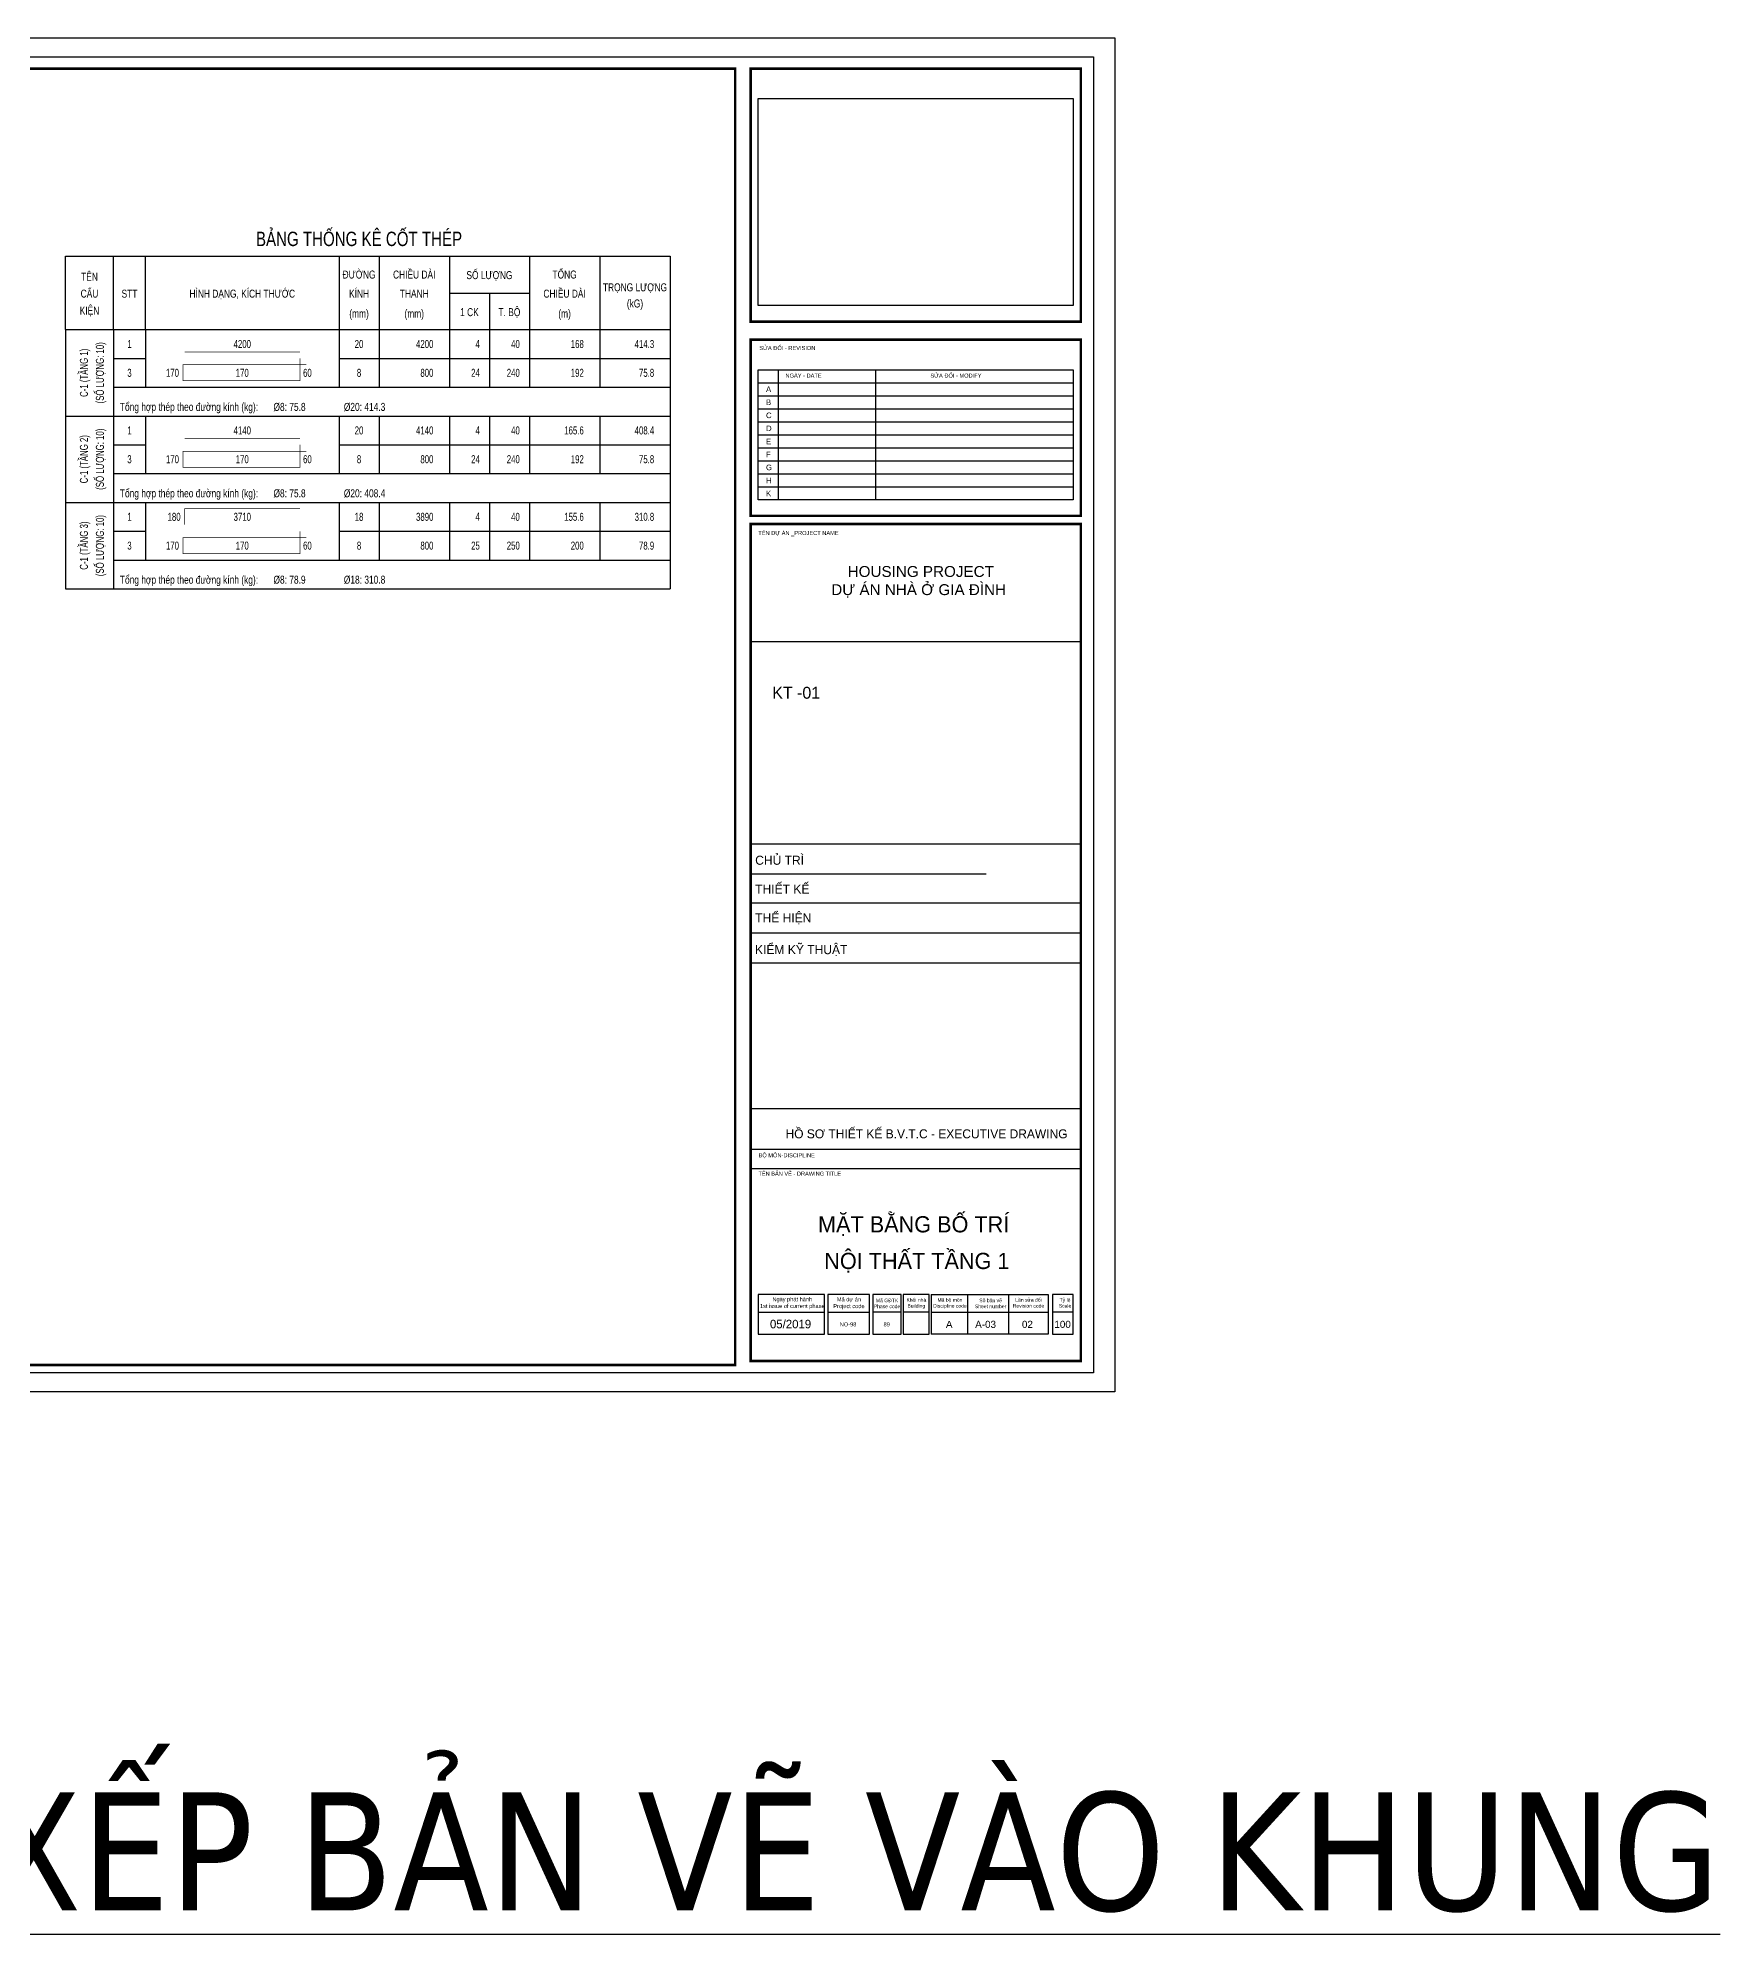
# Model space of a CAD drawing. Header units: inches. Extents: x 442278 to 842836, y -356313 to 59457.
# Drawn here: x 629726 to 639979, y -211949 to -200394 of the extents above; entities that cross this region are included whole.
import ezdxf
from ezdxf.enums import TextEntityAlignment as Align

# ---------------------------------------------------------------- set-up
doc = ezdxf.new("R2010")
doc.units = ezdxf.units.IN
doc.header["$LTSCALE"] = 250
doc.header["$MEASUREMENT"] = 0
for name, color, linetype in [('-KHAO-5000-TEXT', 7, 'Continuous'), ('3', 9, 'Continuous'), ('gsgsdfg', 31, 'Continuous'), ('khungbve', 7, 'Continuous'), ('LA.BT', 7, 'Continuous'), ('LA.DIM', 251, 'Continuous'), ('LA.TC', 3, 'Continuous'), ('LA.TEXT', 60, 'Continuous'), ('NETTHAY', 8, 'Continuous'), ('NTHAY', 8, 'Continuous'), ('t', 153, 'Continuous'), ('TEXT', 7, 'Continuous')]:
    doc.layers.add(name, color=color, linetype=linetype)
doc.styles.add('AVANTH', font='')
doc.styles.add('M1', font='')
doc.styles.add('S.BTEXT', font='arial.ttf', dxfattribs={"width": 0.75})
doc.styles.add('S.STEXT', font='arial.ttf', dxfattribs={"width": 0.7})
doc.styles.add('SWIS721', font='swiss.ttf')
doc.styles.add('VnAvantH', font='', dxfattribs={"width": 0.7})
doc.styles.add('XREF_ISO_A1_VER$0$SWIS721', font='swiss.ttf')
doc.styles.get('AVANTH').set_extended_font_data('.VnAvantH')
doc.styles.get('M1').set_extended_font_data('.VnAvantH')
doc.styles.get('VnAvantH').set_extended_font_data('.VnAvantH')

# ---------------------------------------------------------------- blocks, each defined once
blk = doc.blocks.new('KHUNG CHUAN SEICO')
at = {"layer": 'DEFPOINTS', "lineweight": -3, "ltscale": 2000}
blk.add_lwpolyline([(0, 397.16), (572.13, 397.16), (572.13, 0), (0, 0)], close=True, dxfattribs=at)
at = {"layer": 'gsgsdfg'}
blk.add_lwpolyline([(0, 397.16), (572.13, 397.16), (572.13, 0), (0, 0)], close=True, dxfattribs=at)
blk.add_lwpolyline([(0, 397.16), (572.13, 397.16), (572.13, 0), (0, 0)], close=True, dxfattribs=at)
at = {"layer": 'khungbve', "color": 7}
for p, q in [((465.32, 160.79), (562.18, 160.79)), ((465.32, 143.49), (562.18, 143.49)), ((465.32, 134.68), (562.18, 134.68)), ((465.32, 125.87), (562.18, 125.87)), ((465.32, 125.87), (562.18, 125.87)), ((465.32, 125.87), (562.18, 125.87))]:
    blk.add_line(p, q, dxfattribs=at)
at = {"layer": 'khungbve', "linetype": 'Continuous', "ltscale": 15}
blk.add_line((465.32, 151.98), (534.43, 151.98), dxfattribs=at)
at = {"layer": 'NETTHAY', "ltscale": 0.5}
for points, const_width in [([(26.26, 388.15), (460.75, 388.15), (460.75, 7.88), (26.26, 7.88), (26.26, 388.51)], 0.743), ([(465.32, 388.15), (562.18, 388.15), (562.18, 313.94), (465.32, 313.94), (465.32, 388.51)], 0.74), ([(465.32, 308.63), (562.18, 308.63), (562.18, 256.95), (465.32, 256.95), (465.32, 309)], 0.74), ([(465.32, 254.56), (562.18, 254.56), (562.18, 9.02), (465.32, 9.02), (465.32, 254.56)], 0.74)]:
    blk.add_lwpolyline(points, dxfattribs=dict(at, const_width=const_width))
at = {"layer": 'NTHAY', "lineweight": -3, "ltscale": 2000}
for p, q in [((467.64, 296.02), (559.96, 296.02)), ((473.5, 261.64), (473.5, 299.84)), ((502.03, 261.64), (502.03, 299.84)), ((467.64, 292.2), (559.96, 292.2)), ((467.64, 288.38), (559.96, 288.38)), ((467.64, 284.56), (559.96, 284.56)), ((467.64, 280.74), (559.96, 280.74)), ((467.64, 276.92), (559.96, 276.92)), ((467.64, 273.1), (559.96, 273.1)), ((467.64, 269.28), (559.96, 269.28)), ((467.64, 265.46), (559.96, 265.46)), ((562.18, 83.01), (465.32, 83.01)), ((465.32, 71.23), (562.18, 71.23)), ((562.18, 65.43), (465.32, 65.43)), ((518.31, 28.54), (518.31, 16.88)), ((528.91, 28.54), (528.91, 16.88)), ((540.91, 28.54), (540.91, 16.88)), ((467.54, 23.38), (487.01, 23.38)), ((487.99, 23.38), (500.13, 23.38)), ((509.43, 23.38), (501.12, 23.38)), ((517.65, 23.38), (510.09, 23.38)), ((518.31, 23.38), (552.56, 23.38)), ((559.96, 23.38), (553.87, 23.38))]:
    blk.add_line(p, q, dxfattribs=at)
for points in [[(24.06, 391.61), (565.91, 391.61), (565.91, 5.55), (24.06, 5.55)], [(467.54, 379.35), (559.96, 379.35), (559.96, 318.63), (467.54, 318.63)], [(467.54, 299.84), (559.96, 299.84), (559.96, 261.64), (467.54, 261.64)], [(562.18, 254.56), (465.32, 254.56), (465.32, 220.15), (562.18, 220.15)], [(487.01, 28.54), (467.54, 28.54), (467.54, 16.88), (487.01, 16.88)], [(500.13, 28.54), (487.99, 28.54), (487.99, 16.88), (500.13, 16.88)], [(501.12, 16.88), (509.43, 16.88), (509.43, 28.54), (501.12, 28.54)], [(510.09, 16.88), (517.65, 16.88), (517.65, 28.54), (510.09, 28.54)], [(553.87, 16.88), (559.96, 16.88), (559.96, 28.54), (553.87, 28.54)]]:
    blk.add_lwpolyline(points, close=True, dxfattribs=at)
at = {"layer": 'NTHAY', "lineweight": -3, "ltscale": 2000, "const_width": 0.329}
blk.add_lwpolyline([(465.32, 308.63), (562.18, 308.63), (562.18, 256.95), (465.32, 256.95)], close=True, dxfattribs=at)
at = {"layer": 'NTHAY', "lineweight": -3, "ltscale": 2000}
blk.add_lwpolyline([(518.31, 28.54), (552.56, 28.54), (552.56, 16.88), (518.31, 16.88)], dxfattribs=at)
at = {"layer": '-KHAO-5000-TEXT', "linetype": 'Continuous', "ltscale": 15, "style": 'AVANTH', "oblique": 360}
for s, height, p in [('chñ tr×', 2.644, (466.64, 155.94)), ('THIÕT KÕ', 2.644, (466.64, 147.49)), ('thÓ hiÖn', 2.644, (466.64, 139)), ('KIÓM Kü THUËT', 2.6441, (466.59, 129.72))]:
    blk.add_text(s, height=height, rotation=360, dxfattribs=at).set_placement(p, align=Align.MIDDLE_LEFT)
at = {"layer": '3', "ltscale": 0.5, "style": 'VnAvantH'}
for tag, height, p in [('DRAWING1', 4.75, (514.01, 46.77)), ('DRAWING2', 4.75, (514.07, 36.02)), ('DATE', 2.5, (477.02, 18.64))]:
    blk.add_attdef(tag, text='', height=height, dxfattribs=at).set_placement(p, align=Align.CENTER)
at = {"layer": 't', "lineweight": -3}
for s, insert, char_height, width, attachment_point, style in [('{\\fArial|b0|i0|c0|p34;SỬA ĐỔI - REVISION}', (467.85, 306.8), 1.1889, 39.4464, 1, 'XREF_ISO_A1_VER$0$SWIS721'), ('{\\f.VnArialH|b0|i0|c0|p34;a}', (469.81, 294.91), 1.6436, 39.4464, 1, 'XREF_ISO_A1_VER$0$SWIS721'), ('{\\fArial|b0|i0|c0|p34;NGÀY - DATE}', (475.53, 298.7), 1.1889, 39.4464, 1, 'XREF_ISO_A1_VER$0$SWIS721'), ('{\\fArial|b0|i0|c0|p34;SỬA ĐỔI - MODIFY}', (518.05, 298.7), 1.1889, 39.4464, 1, 'XREF_ISO_A1_VER$0$SWIS721'), ('{\\fArial|b0|i0|c0|p34;TÊN DỰ ÁN _PROJECT NAME}', (467.56, 252.53), 1.1889, 39.4464, 1, 'XREF_ISO_A1_VER$0$SWIS721'), ('{\\fArial|b0|i0|c0|p34; HOUSING PROJECT\\PDỰ ÁN NHÀ Ở GIA ĐÌNH}', (514.6, 242.24), 3.1952, 131.0539, 2, 'XREF_ISO_A1_VER$0$SWIS721'), ('{\\fArial|b0|i0|c0|p34;BỘ\\f.VnArial NarrowH|b0|i0|c0|p34; \\fArial|b0|i0|c0|p34;MÔN-DISCIPLINE}', (467.63, 69.99), 1.1889, 39.4464, 1, 'XREF_ISO_A1_VER$0$SWIS721'), ('{\\fArial|b0|i0|c0|p34;TÊN BẢN VẼ - DRAWING TITLE}', (467.58, 64.59), 1.1834, 31.9189, 1, 'XREF_ISO_A1_VER$0$SWIS721'), ('{\\fArial|b0|i0|c0|p34;Mã dự án\\PProject code}', (494.14, 25.95), 1.1834, 16.9056, 5, 'XREF_ISO_A1_VER$0$SWIS721'), ('{\\fArial|b0|i0|c0|p34;Mã G\\fArial|b0|i0|c238|p34;ĐTK\\PPh\\fArial|b0|i0|c0|p34;ase code}', (505.32, 25.94), 1.0519, 16.9056, 5, 'XREF_ISO_A1_VER$0$SWIS721'), ('{\\fArial|b0|i0|c0|p34;Khố\\fArial|b0|i0|c238|p34;i nh\\fArial|b0|i0|c0|p34;à\\fArial|b0|i0|c238|p34;\\PBuilding}', (513.92, 25.94), 1.0519, 16.9056, 5, 'XREF_ISO_A1_VER$0$SWIS721'), ('{\\fArial|b0|i0|c0|p34;Mã\\fArial|b0|i0|c238|p34; b\\fArial|b0|i0|c0|p34;ộ\\fArial|b0|i0|c238|p34; m\\fArial|b0|i0|c0|p34;ô\\fArial|b0|i0|c238|p34;n\\PD\\fArial|b0|i0|c0|p34;iscipline code}', (523.78, 25.94), 1.0519, 16.9056, 5, 'XREF_ISO_A1_VER$0$SWIS721'), ('{\\fArial|b0|i0|c0|p34;Số bản vẽ\\PSheet number}', (535.7, 25.94), 1.0519, 16.9056, 5, 'XREF_ISO_A1_VER$0$SWIS721'), ('{\\fArial|b0|i0|c0|p34;Lầ\\fArial|b0|i0|c238|p34;n s\\fArial|b0|i0|c0|p34;ử\\fArial|b0|i0|c238|p34;a đ\\fArial|b0|i0|c0|p34;ổi\\PRevision code}', (546.82, 26.1), 1.0519, 16.9056, 5, 'XREF_ISO_A1_VER$0$SWIS721'), ('{\\fArial|b0|i0|c0|p34;Tỷ lệ\\PScale}', (557.54, 26.1), 1.0519, 16.9056, 5, 'XREF_ISO_A1_VER$0$SWIS721'), ('{\\fArial|b0|i0|c0|p34;NO-98}', (493.89, 19.79), 1.1834, 16.9056, 5, 'XREF_ISO_A1_VER$0$SWIS721'), ('{\\fArial|b0|i0|c0|p34;89}', (505.22, 19.79), 1.1834, 16.9056, 5, 'XREF_ISO_A1_VER$0$SWIS721'), ('{\\fArial|b0|i0|c0|p34;A}', (523.56, 19.79), 2.0709, 16.9056, 5, 'SWIS721'), ('{\\fArial|b0|i0|c0|p34;A-03}', (534.24, 19.79), 2.0709, 16.9056, 5, 'SWIS721'), ('{\\fArial|b0|i0|c0|p34;02}', (546.51, 19.79), 2.0709, 16.9056, 5, 'SWIS721'), ('{\\fArial|b0|i0|c0|p34;100}', (556.83, 19.79), 2.0709, 16.9056, 5, 'SWIS721')]:
    blk.add_mtext(s, dxfattribs=dict(at, insert=insert, char_height=char_height, width=width, attachment_point=attachment_point, style=style))
at = {"layer": 't', "lineweight": 9, "char_height": 1.6436, "width": 39.4464, "attachment_point": 1, "style": 'XREF_ISO_A1_VER$0$SWIS721'}
for s, insert in [('{\\f.VnArialH|b0|i0|c0|p34;b}', (469.81, 291.09)), ('{\\f.VnArialH|b0|i0|c0|p34;c}', (469.81, 287.27)), ('{\\f.VnArialH|b0|i0|c0|p34;d}', (469.81, 283.45)), ('{\\f.VnArialH|b0|i0|c0|p34;e}', (469.81, 279.63)), ('{\\f.VnArialH|b0|i0|c0|p34;f}', (469.81, 275.81)), ('{\\f.VnArialH|b0|i0|c0|p34;g}', (469.81, 271.99)), ('{\\f.VnArialH|b0|i0|c0|p34;h}', (469.81, 268.17)), ('{\\f.VnArialH|b0|i0|c0|p34;k}', (469.81, 264.35))]:
    blk.add_mtext(s, dxfattribs=dict(at, insert=insert))
at = {"layer": 't', "lineweight": -3, "insert": (477.52, 26), "char_height": 1.1834, "attachment_point": 5, "style": 'XREF_ISO_A1_VER$0$SWIS721'}
blk.add_mtext('Ngày phát hành\\P1st issue of current phase', dxfattribs=at)
at = {"layer": 'TEXT', "lineweight": -3, "style": 'M1'}
blk.add_text('hå s¬ thiÕt kÕ b.v.t.c - executive drawing', height=2.6298, dxfattribs=at).set_placement((475.54, 74.37))
blk = doc.blocks.new('TIEUDE.BTKD')
at = {"layer": 'LA.BT'}
for p, q in [((0, -350), (0, -120)), ((0, -120), (1890, -120)), ((150, -350), (150, -120)), ((250, -350), (250, -120)), ((855, -120), (855, -350)), ((980, -120), (980, -350)), ((1200, -120), (1200, -350)), ((1450, -120), (1450, -350)), ((1670, -120), (1670, -350)), ((1890, -120), (1890, -350)), ((1200, -235.6), (1450, -235.6)), ((1325, -235.6), (1325, -350)), ((0, -350), (1890, -350))]:
    blk.add_line(p, q, dxfattribs=at)
at = {"layer": 'LA.TEXT', "style": 'S.BTEXT', "width": 0.75}
blk.add_text('BẢNG THỐNG KÊ CỐT THÉP', height=45, dxfattribs=at).set_placement((917.5, -60), align=Align.MIDDLE)
for s, p in [('TÊN', (75, -197.2)), ('ĐƯỜNG', (917.5, -190.4)), ('CHIỀU DÀI', (1090, -190.4)), ('SỐ LƯỢNG', (1325, -192.2)), ('TỔNG', (1560, -190.4)), ('CẤU', (75, -250)), ('STT', (200, -250.1)), ('HÌNH DẠNG, KÍCH THƯỚC', (552.5, -250.1)), ('KÍNH', (917.5, -250.1)), ('THANH', (1090, -250.1)), ('CHIỀU DÀI', (1560, -250.1)), ('TRỌNG LƯỢNG', (1780, -230.3)), ('KIỆN', (75, -303)), ('(mm)', (917.5, -312.4)), ('(mm)', (1090, -312.4)), ('1 CK', (1262.5, -307.9)), ('T. BỘ', (1387.5, -307.9)), ('(m)', (1560, -312.4)), ('(kG)', (1780, -280.8))]:
    blk.add_text(s, height=25, dxfattribs=at).set_placement(p, align=Align.CENTER)
blk = doc.blocks.new('TH.2')
at = {"layer": 'LA.TC', "const_width": 2}
blk.add_lwpolyline([(222.5, 20), (582.5, 20)], dxfattribs=at)
at = {"layer": 'LA.TEXT', "style": 'S.STEXT', "width": 0.7}
for tag, p in [('SH', (50, 45)), ('L2', (402.5, 45)), ('DK', (767.5, 45))]:
    blk.add_attdef(tag, text='', height=25, dxfattribs=at).set_placement(p, align=Align.MIDDLE)
for tag, p in [('DAI', (1000, 45)), ('SL1', (1145, 45)), ('SLA', (1270, 45)), ('DT', (1470, 45)), ('TL', (1690, 45))]:
    blk.add_attdef(tag, text='', height=25, dxfattribs=at).set_placement(p, align=Align.MIDDLE_RIGHT)
blk = doc.blocks.new('TH.14')
at = {"layer": 'LA.TC', "const_width": 2}
blk.add_lwpolyline([(582.5, 90), (582.5, 20), (217.5, 20), (217.5, 70), (602.5, 70)], dxfattribs=at)
at = {"layer": 'LA.TEXT', "style": 'S.STEXT', "width": 0.7}
for tag, p in [('SH', (50, 45)), ('L2', (402.5, 45)), ('DK', (767.5, 45))]:
    blk.add_attdef(tag, text='', height=25, dxfattribs=at).set_placement(p, align=Align.MIDDLE)
for tag, p in [('L1', (204.7, 45)), ('DAI', (1000, 45)), ('SL1', (1145, 45)), ('SLA', (1270, 45)), ('DT', (1470, 45)), ('TL', (1690, 45))]:
    blk.add_attdef(tag, text='', height=25, dxfattribs=at).set_placement(p, align=Align.MIDDLE_RIGHT)
blk.add_attdef('M', text='', height=25, dxfattribs=at).set_placement((592.5, 45), align=Align.MIDDLE_LEFT)
blk = doc.blocks.new('TH.6')
at = {"layer": 'LA.TC', "const_width": 2}
blk.add_lwpolyline([(582.5, 70), (222.5, 70), (222.5, 20)], dxfattribs=at)
at = {"layer": 'LA.TEXT', "style": 'S.STEXT', "width": 0.7}
for tag, p in [('SH', (50, 45)), ('L2', (402.5, 45)), ('DK', (767.5, 45))]:
    blk.add_attdef(tag, text='', height=25, dxfattribs=at).set_placement(p, align=Align.MIDDLE)
for tag, p in [('L1', (209.8, 45)), ('DAI', (1000, 45)), ('SL1', (1145, 45)), ('SLA', (1270, 45)), ('DT', (1470, 45)), ('TL', (1690, 45))]:
    blk.add_attdef(tag, text='', height=25, dxfattribs=at).set_placement(p, align=Align.MIDDLE_RIGHT)

msp = doc.modelspace()

# ---------------------------------------------------------------- linework, layer by layer
at = {"layer": 'LA.BT'}
for p, q in [((629894.49, -202171.5), (629894.49, -203751)), ((630186.99, -202171.5), (630186.99, -203751)), ((630381.99, -202171.5), (630381.99, -202522.5)), ((631561.74, -202171.5), (631561.74, -202522.5)), ((631805.49, -202171.5), (631805.49, -202522.5)), ((632234.49, -202171.5), (632234.49, -202522.5)), ((632478.24, -202171.5), (632478.24, -202522.5)), ((632721.99, -202171.5), (632721.99, -202522.5)), ((633150.99, -202171.5), (633150.99, -202522.5)), ((633579.99, -202171.5), (633579.99, -203751)), ((630186.99, -202347), (630381.99, -202347)), ((631561.74, -202347), (633579.99, -202347)), ((630186.99, -202522.5), (633579.99, -202522.5)), ((629894.49, -202698), (633579.99, -202698)), ((630381.99, -202698), (630381.99, -203049)), ((631561.74, -202698), (631561.74, -203049)), ((631805.49, -202698), (631805.49, -203049)), ((632234.49, -202698), (632234.49, -203049)), ((632478.24, -202698), (632478.24, -203049)), ((632721.99, -202698), (632721.99, -203049)), ((633150.99, -202698), (633150.99, -203049)), ((630186.99, -202873.5), (630381.99, -202873.5)), ((631561.74, -202873.5), (633579.99, -202873.5)), ((630186.99, -203049), (633579.99, -203049)), ((629894.49, -203224.5), (633579.99, -203224.5)), ((630381.99, -203224.5), (630381.99, -203575.5)), ((631561.74, -203224.5), (631561.74, -203575.5)), ((631805.49, -203224.5), (631805.49, -203575.5)), ((632234.49, -203224.5), (632234.49, -203575.5)), ((632478.24, -203224.5), (632478.24, -203575.5)), ((632721.99, -203224.5), (632721.99, -203575.5)), ((633150.99, -203224.5), (633150.99, -203575.5)), ((630186.99, -203400), (630381.99, -203400)), ((631561.74, -203400), (633579.99, -203400)), ((630186.99, -203575.5), (633579.99, -203575.5)), ((629894.49, -203751), (633579.99, -203751))]:
    msp.add_line(p, q, dxfattribs=at)

# ---------------------------------------------------------------- block references
at = {"layer": 'LA.DIM'}
ref = msp.add_blockref('KHUNG CHUAN SEICO', (624404.27, -208644.42), dxfattribs=dict(at, xscale=20.77355196434183, yscale=20.77355196421778, zscale=20.77355196415905))
ref.add_attrib('DRAWING1', 'mÆt b»ng bè trÝ ', dxfattribs={"layer": '3', "ltscale": 0.5, "height": 98.6744, "style": 'VnAvantH'}).set_placement((635082.17, -207672.79), align=Align.CENTER)
ref.add_attrib('DRAWING2', 'néi thÊt tÇng 1', dxfattribs={"layer": '3', "ltscale": 0.5, "height": 98.6744, "style": 'VnAvantH'}).set_placement((635083.38, -207896.17), align=Align.CENTER)
ref.add_attrib('DWNNO', 'kt -01', dxfattribs={"layer": '3', "ltscale": 0.5, "height": 72.707, "style": 'VnAvantH'}).set_placement((634347.97, -204420.63), align=Align.CENTER)
ref.add_attrib('DATE', '05/2019', dxfattribs={"layer": '3', "ltscale": 0.5, "height": 51.934, "style": 'VnAvantH'}).set_placement((634313.65, -208257.27), align=Align.CENTER)
at = {"layer": 'LA.TEXT', "xscale": 1.95, "yscale": 1.95, "zscale": 1.95}
msp.add_blockref('TIEUDE.BTKD', (629894.49, -201489), dxfattribs=at)
for name, p, values in [('TH.2', (630186.99, -202347), {'L2': '4200', 'TL': '414.3', 'DT': '168', 'SLA': '40', 'SL1': '4', 'DAI': '4200', 'DK': '20', 'SH': '1'}), ('TH.14', (630186.99, -202522.5), {'TL': '75.8', 'DT': '192', 'SLA': '240', 'SL1': '24', 'DAI': '800', 'DK': '8', 'M': '60', 'L2': '170', 'L1': '170', 'SH': '3'}), ('TH.2', (630186.99, -202873.5), {'L2': '4140', 'TL': '408.4', 'DT': '165.6', 'SLA': '40', 'SL1': '4', 'DAI': '4140', 'DK': '20', 'SH': '1'}), ('TH.14', (630186.99, -203049), {'TL': '75.8', 'DT': '192', 'SLA': '240', 'SL1': '24', 'DAI': '800', 'DK': '8', 'M': '60', 'L2': '170', 'L1': '170', 'SH': '3'}), ('TH.6', (630186.99, -203400), {'L1': '180', 'L2': '3710', 'SH': '1', 'DAI': '3890', 'DK': '18', 'SL1': '4', 'SLA': '40', 'TL': '310.8', 'DT': '155.6'}), ('TH.14', (630186.99, -203575.5), {'TL': '78.9', 'DT': '200', 'SLA': '250', 'SL1': '25', 'DAI': '800', 'DK': '8', 'M': '60', 'L2': '170', 'L1': '170', 'SH': '3'})]:
    msp.add_blockref(name, p, dxfattribs=at).add_auto_attribs(values)

# ---------------------------------------------------------------- texts
at = {"layer": 'LA.TEXT', "style": 'S.STEXT', "width": 0.7}
for s, p in [('C-1 (TẦNG 1)', (630030.99, -202434.75)), ('C-1 (TẦNG 2)', (630030.99, -202961.25)), ('C-1 (TẦNG 3)', (630030.99, -203487.75))]:
    msp.add_text(s, height=48.75, rotation=90, dxfattribs=at).set_placement(p, align=Align.CENTER)
at = {"layer": 'LA.TEXT', "color": 7, "style": 'S.STEXT', "width": 0.7}
for p in [(630128.49, -202434.75), (630128.49, -202961.25), (630128.49, -203487.75)]:
    msp.add_text('(SỐ LƯỢNG: 10)', height=48.75, rotation=90, dxfattribs=at).set_placement(p, align=Align.CENTER)
at = {"layer": 'LA.TEXT', "style": 'S.STEXT', "width": 0.75}
for s, p in [('Tổng hợp thép theo đường kính (kg):', (630225.99, -202666.8)), ('%%c8: 75.8', (631161.99, -202666.8)), ('%%c20: 414.3', (631590.99, -202666.8)), ('Tổng hợp thép theo đường kính (kg):', (630225.99, -203193.3)), ('%%c8: 75.8', (631161.99, -203193.3)), ('%%c20: 408.4', (631590.99, -203193.3)), ('Tổng hợp thép theo đường kính (kg):', (630225.99, -203719.8)), ('%%c8: 78.9', (631161.99, -203719.8)), ('%%c18: 310.8', (631590.99, -203719.8))]:
    msp.add_text(s, height=48.75, dxfattribs=at).set_placement(p)
at = {"layer": 'LA.TEXT', "insert": (623170.44, -211818.65), "char_height": 720, "width": 36335.2214, "attachment_point": 7, "style": 'AVANTH'}
msp.add_mtext('{\\fTahoma|b0|i0|c0|p34;\\LBƯỚC 3 - SẮP XẾP BẢN VẼ VÀO KHUNG}', dxfattribs=at)

doc.saveas('drawing.dxf')
